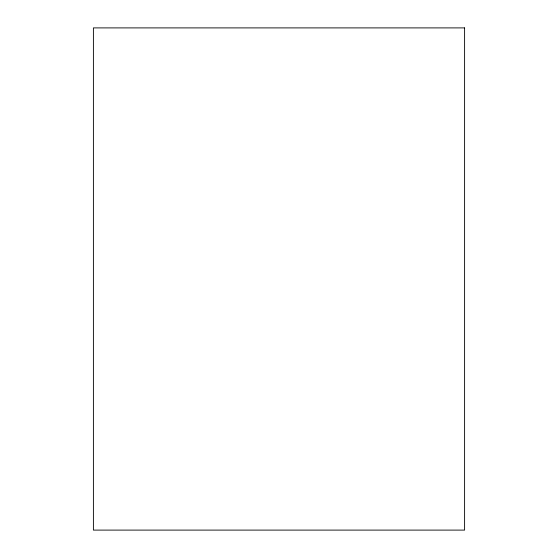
<?xml version="1.0" encoding="UTF-8"?>
<svg xmlns="http://www.w3.org/2000/svg" width="558" height="558" viewBox="0 0 558 558"><rect width="100%" height="100%" fill="white"/><g stroke="black" fill="none" stroke-linecap="round" stroke-linejoin="round"><path stroke-width="0.84" d="M464.598 27.9L93.402 27.9L93.402 530.1L464.598 530.1L464.598 27.9"/></g></svg>
